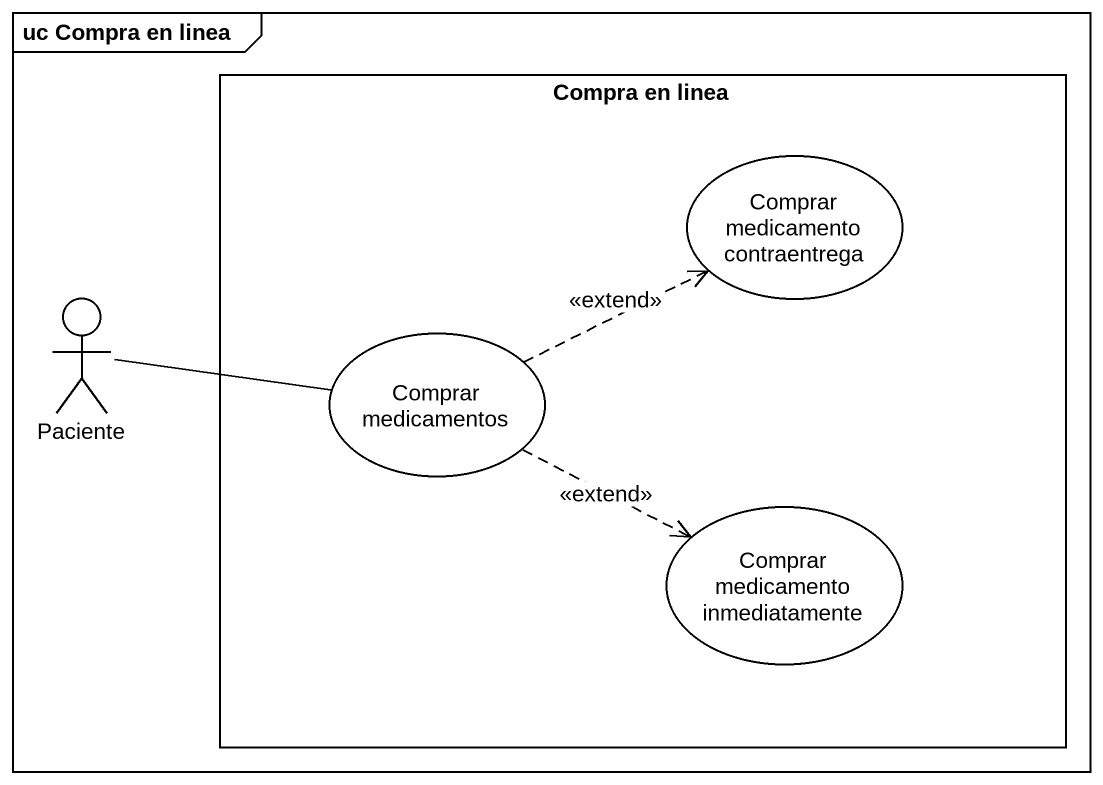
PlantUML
@startuml
mainframe uc Compra en linea
rectangle "Compra en linea" as Compra_en_linea {
  usecase "Comprar medicamento contraentrega" as Comprar_medicamento
  usecase "Comprar medicamentos" as Comprar_medicamentos
  usecase "Comprar medicamento inmediatamente" as Comprar_medicamento_2
}
actor Paciente
Paciente -right- Comprar_medicamentos
Comprar_medicamentos .right.> Comprar_medicamento : <<extend>>
Comprar_medicamentos .right.> Comprar_medicamento_2 : <<extend>>
@enduml
